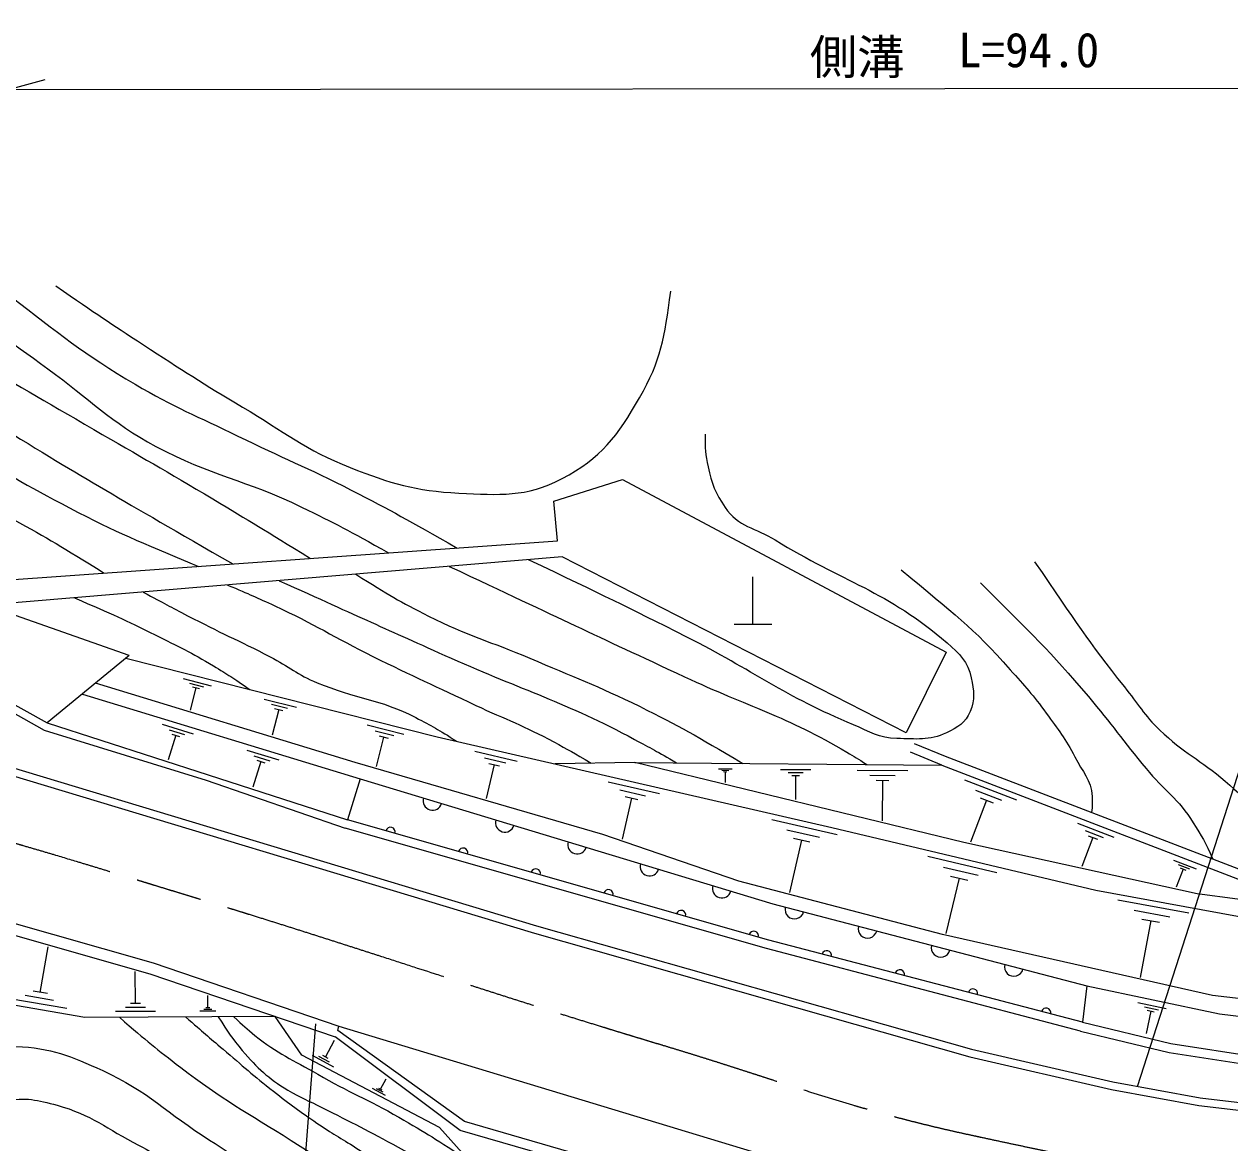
# Model space of a CAD drawing. Units: millimetres, scale not verified. Extents: x 40000 to 680000, y 20000 to 380000.
# Drawn here: x 94570 to 158384, y 259540 to 318759 of the extents above; entities that cross this region are included whole.
import ezdxf
from ezdxf.enums import TextEntityAlignment as Align

# ---------------------------------------------------------------- set-up
doc = ezdxf.new("R2010")
doc.units = ezdxf.units.MM
doc.header["$LTSCALE"] = 1000
doc.linetypes.add('CHAIN', pattern=[18.5, 12, -1.5, 3.5, -1.5])
for name, color, linetype, lineweight in [('M-BGD', 7, 'Continuous', 25), ('M-BMK', 2, 'CHAIN', 13), ('M-STR-HTXT', 7, 'Continuous', 13), ('M-STR-STRC', 7, 'Continuous', 25)]:
    doc.layers.add(name, color=color, linetype=linetype, lineweight=lineweight)
doc.styles.add('ＭＳ ゴシック', font='')
doc.styles.get('ＭＳ ゴシック').set_extended_font_data('MS Gothic')

msp = doc.modelspace()

# ---------------------------------------------------------------- linework, layer by layer
at = {"layer": 'M-BGD'}
for p, q in [((100132, 285332), (74231, 294436)), ((133145, 287000), (133145, 289500)), ((84225, 287825), (95639, 281378)), ((84375, 288095), (95798, 281772)), ((132145, 287000), (134145, 287000)), ((100132, 285332), (95798, 281772)), ((102996, 284115), (104478, 283741)), ((103329, 283873), (104070, 283686)), ((103662, 283631), (103363, 282446)), ((103477, 283678), (103848, 283585)), ((97658, 283300), (112359, 278811)), ((107280, 283034), (108977, 282606)), ((107661, 282757), (108510, 282543)), ((108043, 282480), (107700, 281122)), ((107830, 282534), (108255, 282427)), ((101880, 281697), (103515, 281198)), ((112717, 281662), (114672, 281168)), ((102598, 281120), (102198, 279812)), ((102239, 281409), (103056, 281159)), ((102393, 281183), (102802, 281058)), ((113156, 281343), (114134, 281096)), ((113596, 281024), (113201, 279459)), ((113352, 281085), (113840, 280962)), ((106349, 280332), (108056, 279811)), ((118422, 280269), (120670, 279753)), ((143137, 279539), (141488, 280222)), ((107098, 279730), (106681, 278365)), ((106723, 280031), (107577, 279771)), ((106885, 279796), (107311, 279665)), ((118932, 279915), (120056, 279657)), ((119443, 279561), (119030, 277762)), ((119162, 279626), (119724, 279497)), ((126886, 279673), (122681, 279599)), ((131318, 279337), (132041, 279331)), ((131498, 279263), (131860, 279260)), ((131588, 279190), (131769, 279188)), ((131678, 279189), (131674, 278610)), ((134605, 279309), (136200, 279296)), ((135003, 279147), (135800, 279140)), ((135201, 278985), (135599, 278982)), ((135400, 278984), (135389, 277708)), ((138662, 279276), (141334, 279254)), ((139328, 279003), (140664, 278992)), ((112359, 278811), (111681, 276646)), ((125481, 278649), (128198, 278025)), ((139660, 278733), (140327, 278728)), ((139993, 278730), (139976, 276593)), ((144338, 278755), (147098, 277694)), ((126098, 278221), (127457, 277909)), ((126715, 277794), (126216, 275619)), ((126375, 277871), (127055, 277716)), ((145506, 277673), (144657, 275465)), ((144922, 278214), (146302, 277684)), ((145161, 277805), (145851, 277540)), ((134141, 276661), (137608, 275866)), ((150320, 276456), (152237, 275719)), ((134929, 276116), (136662, 275718)), ((151131, 275704), (150542, 274171)), ((150726, 276080), (151684, 275711)), ((150892, 275796), (151371, 275612)), ((135716, 275570), (135079, 272797)), ((135282, 275670), (136149, 275471)), ((142399, 274722), (146057, 273851)), ((155395, 274505), (156595, 274043)), ((143226, 274138), (145056, 273703)), ((155903, 274034), (155534, 273073)), ((155649, 274269), (156249, 274038)), ((155753, 274091), (156053, 273976)), ((144054, 273555), (143357, 270628)), ((143597, 273664), (144511, 273446)), ((152452, 272397), (156206, 271712)), ((153322, 271850), (155199, 271508)), ((154192, 271303), (153644, 268300)), ((153723, 271389), (154662, 271218)), ((95428, 267509), (95842, 269921)), ((100458, 266917), (100449, 268609)), ((95805, 267444), (95051, 267574)), ((150807, 267849), (150592, 265924)), ((96832, 266647), (93816, 267165)), ((96130, 267078), (94622, 267337)), ((100722, 266918), (100193, 266915)), ((104292, 266681), (104288, 267347)), ((153517, 266973), (155003, 266660)), ((153858, 266746), (154600, 266590)), ((101517, 266499), (99403, 266488)), ((100988, 266708), (99930, 266703)), ((104709, 266516), (103876, 266512)), ((104500, 266598), (104084, 266596)), ((104396, 266681), (104188, 266680)), ((154198, 266519), (153948, 265331)), ((154012, 266558), (154383, 266480)), ((110514, 264081), (111002, 264977)), ((110953, 263552), (109832, 264161)), ((110734, 263816), (110173, 264121)), ((110654, 264004), (110374, 264157)), ((113431, 262377), (113723, 262926)), ((113701, 262057), (113014, 262422)), ((113566, 262217), (113222, 262399)), ((113516, 262331), (113345, 262422))]:
    msp.add_line(p, q, dxfattribs=at)
for points in [[(87142, 291307), (93018, 289290), (122793, 291403), (122597, 293516), (126236, 294650), (143367, 285512), (141245, 281252), (123049, 290559), (92558, 287994)], [(99960, 285191), (116438, 281032), (137314, 276241), (151282, 272915), (161572, 271037), (166032, 270685), (177705, 265899)], [(177705, 265899), (167323, 266186), (157464, 267334), (143169, 270568), (132397, 273398), (125198, 275863), (112086, 279680), (98352, 283870)], [(95798, 281772), (104306, 279026), (111681, 276646)], [(95639, 281378), (104213, 278738), (111555, 276206)], [(141679, 280684), (143322, 280003), (163241, 272345), (166220, 271149), (177916, 266353), (179786, 265371), (182849, 263482), (186335, 263582), (187602, 263596), (192135, 267337), (192740, 270801), (210259, 272010)], [(91880, 279597), (121577, 270636), (144616, 264100), (152112, 262374), (156741, 261518), (165617, 260472), (174889, 259914), (184362, 259769), (190194, 259965), (209168, 261323), (246940, 264605), (256658, 265486)], [(91997, 279985), (121691, 271025), (144716, 264493), (152194, 262771), (156802, 261919), (165653, 260876), (174904, 260319), (184358, 260174), (190173, 260370), (209136, 261727), (246904, 265009), (256622, 265890)], [(126886, 279673), (143137, 279539), (163058, 271880)], [(163058, 271880), (156648, 272727), (144310, 275440), (126886, 279673)], [(112359, 278811), (134198, 272192), (150807, 267849)], [(150592, 265924), (133983, 270267), (111681, 276646)], [(69405, 276079), (76069, 275400), (88067, 272870), (101396, 269062), (111230, 265723)], [(150479, 265452), (133862, 269825), (111555, 276206)], [(69344, 275482), (75976, 274807), (87923, 272288), (101217, 268489), (111037, 265155)], [(107863, 266233), (97777, 266180), (92769, 267040), (87458, 272385)], [(150807, 267849), (157837, 266371), (165531, 265432), (172444, 265015), (179539, 264937), (182720, 262974)], [(126446, 257653), (119695, 256836), (116562, 260346), (109259, 264180), (107863, 266233)], [(142934, 253176), (139238, 254056), (131100, 256833), (117875, 260668), (111167, 265485), (111230, 265723)], [(111230, 265723), (133632, 258931), (145135, 255527), (152354, 253708), (162214, 252241), (169691, 251511)], [(150592, 265924), (155262, 264805), (159824, 264097), (162953, 263778), (166410, 263426), (169587, 263227), (174050, 262972), (178096, 262926), (182513, 262972), (186345, 263082)], [(142800, 252812), (139097, 253566), (130947, 256348), (117649, 260204), (111037, 265155)], [(150479, 265452), (155168, 264329), (159762, 263616), (162904, 263296), (166370, 262942), (169558, 262743), (174034, 262487), (178096, 262441), (182523, 262487), (186359, 262597)]]:
    msp.add_lwpolyline(points, dxfattribs=at)
for centre, radius, start, end in [((116187, 277651), 500, 163.13923, 343.13923), ((120015, 276490), 500, 163.13923, 343.13923), ((113954, 275996), 250, 344.03617, 164.03617), ((117800, 274896), 250, 344.03617, 164.03617), ((123843, 275330), 500, 163.13923, 343.13923), ((121645, 273796), 250, 344.03617, 164.03617), ((127672, 274170), 500, 163.13923, 343.13923), ((131500, 273010), 500, 163.13923, 343.13923), ((125491, 272696), 250, 344.03617, 164.03617), ((129337, 271596), 250, 344.03617, 164.03617), ((135340, 271893), 500, 165.34616, 345.34616), ((133183, 270496), 250, 344.03617, 164.03617), ((139210, 270881), 500, 165.34616, 345.34616), ((143080, 269870), 500, 165.34616, 345.34616), ((137047, 269465), 250, 345.34616, 165.34616), ((140917, 268454), 250, 345.34616, 165.34616), ((146950, 268858), 500, 165.34616, 345.34616), ((144787, 267442), 250, 345.34616, 165.34616), ((148657, 266430), 250, 345.34616, 165.34616)]:
    msp.add_arc(centre, radius, start, end, dxfattribs=at)
for points, knots in [([(80846, 313073), (83732, 310342), (84482, 309597), (86910, 307478), (88241, 306316), (88962, 305634), (90353, 304544), (92444, 302905), (93684, 302078), (95831, 300514), (98052, 298895), (99125, 297712), (101543, 296405), (104413, 294856), (106321, 294630), (109251, 293197), (111080, 292303), (111711, 291983), (113863, 290769)], [0, 0, 0, 0, 1, 1, 1, 2, 2, 2, 3, 3, 3, 4, 4, 4, 5, 5, 5, 6, 6, 6, 6]), ([(74441, 312257), (76154, 310178), (76747, 309559), (78373, 307972), (80992, 305417), (82746, 304284), (85768, 302221), (88567, 300310), (90222, 299369), (93104, 297584), (97930, 294597), (99535, 293702), (105609, 290183)], [0, 0, 0, 0, 1, 1, 1, 2, 2, 2, 3, 3, 3, 4, 4, 4, 4]), ([(77989, 312486), (79950, 310240), (80510, 309572), (82293, 307869), (83805, 306426), (84637, 305584), (86323, 304348), (88192, 302979), (89415, 302476), (91410, 301296), (94074, 299720), (95583, 298865), (98257, 297305), (100718, 295870), (102111, 295090), (104556, 293627), (106587, 292412), (107232, 292018), (109730, 290476)], [0, 0, 0, 0, 1, 1, 1, 2, 2, 2, 3, 3, 3, 4, 4, 4, 5, 5, 5, 6, 6, 6, 6]), ([(84758, 312408), (87039, 310327), (87626, 309789), (89492, 308143), (91191, 306646), (92085, 305735), (93875, 304348), (96361, 302421), (97736, 301288), (100448, 299692), (102498, 298486), (103750, 297998), (105886, 296953), (108214, 295815), (109567, 295279), (111873, 294097), (114095, 292957), (114822, 292545), (117483, 291026)], [0, 0, 0, 0, 1, 1, 1, 2, 2, 2, 3, 3, 3, 4, 4, 4, 5, 5, 5, 6, 6, 6, 6]), ([(72081, 311547), (74432, 309296), (75027, 308722), (76933, 306930), (78304, 305642), (78969, 304799), (80454, 303644), (82147, 302327), (83284, 301856), (85071, 300670), (87508, 299053), (88768, 297987), (91253, 296445), (93440, 295087), (94681, 294345), (96965, 293158), (99567, 291806), (100522, 291423), (103800, 290055)], [0, 0, 0, 0, 1, 1, 1, 2, 2, 2, 3, 3, 3, 4, 4, 4, 5, 5, 5, 6, 6, 6, 6]), ([(69760, 310947), (72044, 308192), (72660, 307293), (74846, 305274), (75682, 304502), (76140, 304056), (77037, 303357), (79188, 301680), (80466, 300837), (82711, 299288), (85271, 297521), (86666, 296458), (89362, 294906), (91115, 293896), (92204, 293528), (93979, 292558), (95901, 291507), (96528, 291113), (98805, 289701)], [0, 0, 0, 0, 1, 1, 1, 2, 2, 2, 3, 3, 3, 4, 4, 4, 5, 5, 5, 6, 6, 6, 6]), ([(96250, 304904), (98474, 303370), (99061, 302969), (100893, 301774), (102917, 300453), (104058, 299722), (106136, 298487), (108329, 297184), (109452, 296213), (111829, 295285), (113978, 294446), (115275, 294045), (117580, 293936), (119730, 293834), (121131, 293701), (123038, 294699), (125093, 295773), (125991, 296973), (127146, 298983), (128289, 300970), (128454, 302144), (128790, 304617)], [0, 0, 0, 0, 1, 1, 1, 2, 2, 2, 3, 3, 3, 4, 4, 4, 5, 5, 5, 6, 6, 6, 7, 7, 7, 7]), ([(130609, 297047), (130605, 296277), (130626, 295986), (130766, 295326), (130954, 294434), (131155, 293928), (131666, 293174), (132360, 292149), (133274, 292104), (134326, 291452), (137847, 289274), (140295, 288721), (143416, 286001), (144079, 285423), (144525, 285011), (144695, 284149), (144828, 283469), (144920, 283010), (144642, 282375), (144379, 281774), (143984, 281533), (143390, 281253), (142453, 280812), (141792, 280929), (140756, 280940), (139815, 280951), (139330, 281312), (138460, 281671), (134863, 283156), (133117, 284556), (129644, 286314), (126391, 287960), (125325, 288471), (121256, 290408)], [0, 0, 0, 0, 1, 1, 1, 2, 2, 2, 3, 3, 3, 4, 4, 4, 5, 5, 5, 6, 6, 6, 7, 7, 7, 8, 8, 8, 9, 9, 9, 10, 10, 10, 11, 11, 11, 11]), ([(117073, 290057), (123130, 287202), (124652, 286481), (129520, 284211), (132872, 282647), (134931, 282113), (138108, 280220), (138525, 279972), (138680, 279895), (139166, 279572)], [0, 0, 0, 0, 1, 1, 1, 2, 2, 2, 3, 3, 3, 3]), ([(140994, 289881), (143794, 287523), (144737, 286879), (146758, 284586), (147529, 283712), (147987, 283239), (148663, 282290), (149291, 281409), (149681, 280931), (150175, 279969), (150582, 279177), (151038, 278770), (151088, 277882), (151107, 277550), (151119, 277390), (151052, 277031)], [0, 0, 0, 0, 1, 1, 1, 2, 2, 2, 3, 3, 3, 4, 4, 4, 5, 5, 5, 5]), ([(148047, 290305), (150251, 287090), (150813, 286164), (152801, 283673), (153522, 282769), (153847, 282187), (154679, 281384), (155912, 280192), (156841, 279803), (158141, 278684), (160803, 276394), (161548, 275231), (164136, 271986)], [0, 0, 0, 0, 1, 1, 1, 2, 2, 2, 3, 3, 3, 4, 4, 4, 4]), ([(108070, 289299), (112493, 287297), (113609, 286792), (117166, 285201), (120951, 283508), (123219, 282863), (126870, 280897), (127747, 280425), (128060, 280274), (129099, 279655)], [0, 0, 0, 0, 1, 1, 1, 2, 2, 2, 3, 3, 3, 3]), ([(112127, 289640), (113888, 288527), (114433, 288211), (115980, 287421), (118000, 286390), (119256, 286084), (121340, 285191), (123611, 284218), (124917, 283743), (127131, 282648), (129321, 281564), (130054, 281133), (132607, 279626)], [0, 0, 0, 0, 1, 1, 1, 2, 2, 2, 3, 3, 3, 4, 4, 4, 4]), ([(145180, 289189), (147969, 286400), (148799, 285641), (150893, 283164), (152123, 281708), (152731, 280825), (153945, 279356), (154892, 278209), (155659, 277747), (156449, 276487), (156901, 275765), (157072, 275470), (157474, 274562)], [0, 0, 0, 0, 1, 1, 1, 2, 2, 2, 3, 3, 3, 4, 4, 4, 4]), ([(100876, 288694), (102006, 288079), (102303, 287924), (103225, 287443), (104913, 286561), (105897, 286142), (107589, 285269), (108576, 284760), (109052, 284321), (110076, 283895), (112072, 283065), (113375, 283048), (115293, 282052), (116157, 281603), (116492, 281435), (117449, 280800)], [0, 0, 0, 0, 1, 1, 1, 2, 2, 2, 3, 3, 3, 4, 4, 4, 5, 5, 5, 5]), ([(105341, 289070), (106543, 288566), (106867, 288414), (107833, 287969), (109908, 287013), (110987, 286308), (113032, 285291), (115141, 284242), (116347, 283706), (118475, 282700), (120082, 281940), (121034, 281618), (122597, 280769), (123381, 280343), (123652, 280198), (124581, 279633)], [0, 0, 0, 0, 1, 1, 1, 2, 2, 2, 3, 3, 3, 4, 4, 4, 5, 5, 5, 5]), ([(97241, 288388), (99296, 287491), (99864, 287257), (101499, 286434), (102722, 285819), (103425, 285500), (104594, 284788), (105359, 284322), (105622, 284155), (106516, 283536)], [0, 0, 0, 0, 1, 1, 1, 2, 2, 2, 3, 3, 3, 3]), ([(99622, 266189), (101107, 264887), (101560, 264530), (102857, 263535), (105028, 261871), (106385, 261133), (108700, 259675), (111373, 257991), (112827, 256959), (115642, 255525), (117581, 254538), (118744, 254146), (120729, 253256), (123406, 252055), (124754, 250968), (127576, 250165), (130343, 249378), (132064, 249737), (134853, 249030), (137646, 248323), (139241, 247892), (141818, 246605), (144734, 245147), (146206, 243972), (148665, 241831), (150679, 240078), (152030, 239193), (153399, 236901), (154251, 235475), (154569, 234811), (155160, 233028)], [0, 0, 0, 0, 1, 1, 1, 2, 2, 2, 3, 3, 3, 4, 4, 4, 5, 5, 5, 6, 6, 6, 7, 7, 7, 8, 8, 8, 9, 9, 9, 10, 10, 10, 10]), ([(103118, 266208), (104074, 265373), (104321, 265160), (105100, 264496), (106133, 263616), (106697, 263105), (107766, 262270), (108642, 261587), (109144, 261217), (110062, 260589), (110850, 260051), (111321, 259795), (112128, 259285), (112933, 258776), (113356, 258444), (114189, 257981), (115256, 257388), (115904, 257151), (117006, 256625), (118145, 256080), (118800, 255810), (119927, 255242), (121731, 254333), (122621, 253585), (124466, 252764), (125470, 252317), (126052, 252105), (127100, 251773), (128236, 251413), (128882, 251234), (130048, 250990), (131745, 250636), (132727, 250609), (134430, 250286), (135644, 250056), (136342, 249965), (137508, 249556), (139361, 248906), (140264, 248218), (142020, 247339), (143963, 246366), (145131, 245962), (146976, 244817), (148532, 243851), (149368, 243236), (150750, 242035), (151881, 241052), (152517, 240487), (153480, 239339), (154278, 238389), (154664, 237797), (155271, 236714), (156104, 235228), (156262, 234542), (156836, 232645)], [0, 0, 0, 0, 1, 1, 1, 2, 2, 2, 3, 3, 3, 4, 4, 4, 5, 5, 5, 6, 6, 6, 7, 7, 7, 8, 8, 8, 9, 9, 9, 10, 10, 10, 11, 11, 11, 12, 12, 12, 13, 13, 13, 14, 14, 14, 15, 15, 15, 16, 16, 16, 17, 17, 17, 18, 18, 18, 18]), ([(104848, 266217), (105362, 265364), (105565, 265083), (106118, 264429), (106927, 263474), (107470, 262983), (108535, 262325), (109202, 261913), (109629, 261778), (110326, 261421), (111908, 260610), (112806, 260179), (114361, 259317), (116167, 258314), (117142, 257688), (118946, 256679), (121053, 255500), (122140, 254637), (124374, 253717), (125914, 253083), (126856, 252916), (128495, 252622), (129474, 252446), (130047, 252512), (131025, 252335), (133870, 251821), (135329, 250986), (138094, 250144), (139611, 249682), (140494, 249523), (141981, 248970), (144812, 247917), (146212, 246890), (148867, 245449), (150452, 244588), (151463, 244270), (152858, 243127), (153917, 242259), (154468, 241697), (155283, 240597), (156098, 239498), (156415, 238777), (156953, 237519), (157850, 235423), (157852, 234401), (158153, 231807)], [0, 0, 0, 0, 1, 1, 1, 2, 2, 2, 3, 3, 3, 4, 4, 4, 5, 5, 5, 6, 6, 6, 7, 7, 7, 8, 8, 8, 9, 9, 9, 10, 10, 10, 11, 11, 11, 12, 12, 12, 13, 13, 13, 14, 14, 14, 15, 15, 15, 15]), ([(105676, 266221), (106164, 265734), (106339, 265598), (106789, 265227), (107965, 264256), (108792, 263941), (110110, 263175), (111752, 262221), (112761, 261847), (114405, 260897), (115885, 260042), (116372, 259732), (118125, 258596)], [0, 0, 0, 0, 1, 1, 1, 2, 2, 2, 3, 3, 3, 4, 4, 4, 4]), ([(83315, 251889), (84623, 254849), (84952, 255671), (86158, 258019), (86780, 259231), (87015, 259983), (87801, 261096), (88724, 262403), (89391, 263109), (90775, 263914), (91937, 264590), (92796, 264698), (94139, 264644), (95999, 264569), (97033, 264130), (98730, 263366), (101134, 262283), (102156, 261088), (104390, 259688), (105979, 258692), (106782, 257966), (108486, 257184), (110767, 256137), (112291, 256184), (114589, 255175), (117507, 253895), (118879, 252644), (121762, 251289), (124500, 250002), (126047, 249268), (128936, 248367), (131549, 247552), (133172, 247714), (135796, 246933), (138068, 246256), (139344, 245819), (141456, 244742), (143641, 243628), (144768, 242792), (146673, 241247), (148425, 239826), (149390, 238978), (150846, 237256), (152024, 235863), (152424, 235289), (153585, 233473)], [0, 0, 0, 0, 1, 1, 1, 2, 2, 2, 3, 3, 3, 4, 4, 4, 5, 5, 5, 6, 6, 6, 7, 7, 7, 8, 8, 8, 9, 9, 9, 10, 10, 10, 11, 11, 11, 12, 12, 12, 13, 13, 13, 14, 14, 14, 15, 15, 15, 15]), ([(85101, 251097), (86009, 252497), (86243, 252869), (86953, 254018), (87986, 255689), (88344, 256767), (89510, 258348), (90267, 259376), (90687, 259998), (91701, 260774), (92359, 261278), (92764, 261606), (93579, 261765), (94633, 261970), (95281, 261812), (96317, 261530), (98125, 261039), (98963, 260288), (100621, 259417), (101757, 258821), (102323, 258359), (103464, 257774), (104792, 257094), (105557, 256743), (106960, 256235), (109987, 255138), (111832, 254965), (114837, 253809), (116079, 253332), (116729, 252940), (117863, 252244), (119171, 251442), (119727, 250737), (120993, 249871), (122508, 248833), (123288, 248034), (125036, 247471), (127446, 246695), (128970, 247106), (131479, 246767), (133212, 246532), (134208, 246474), (135887, 245984), (138656, 245176), (140064, 244266), (142564, 242828), (144508, 241710), (145487, 240889), (147194, 239437), (148992, 237907), (149914, 236887), (151185, 234898), (151540, 234344), (151689, 234140), (152046, 233451)], [0, 0, 0, 0, 1, 1, 1, 2, 2, 2, 3, 3, 3, 4, 4, 4, 5, 5, 5, 6, 6, 6, 7, 7, 7, 8, 8, 8, 9, 9, 9, 10, 10, 10, 11, 11, 11, 12, 12, 12, 13, 13, 13, 14, 14, 14, 15, 15, 15, 16, 16, 16, 17, 17, 17, 18, 18, 18, 18])]:
    msp.add_open_spline(points, degree=3, knots=knots, dxfattribs=at)
at = {"layer": 'M-BMK'}
msp.add_open_spline([(69381, 280401), (73808, 279954), (75086, 279790), (78707, 279164), (83332, 278366), (85880, 277667), (90409, 276435), (95407, 275075), (98171, 274184), (103126, 272674), (113013, 269662), (118463, 267688), (128362, 264714), (134728, 262801), (138202, 261352), (144700, 259952), (152862, 258194), (157475, 257246), (165785, 256437), (172179, 255814), (175786, 255452), (182209, 255571), (192866, 255770), (198814, 256515), (209437, 257400), (216703, 258006), (220766, 258424), (228025, 259106), (242676, 260483), (250876, 261329), (265524, 262732)], degree=3, knots=[0, 0, 0, 0, 1, 1, 1, 2, 2, 2, 3, 3, 3, 4, 4, 4, 5, 5, 5, 6, 6, 6, 7, 7, 7, 8, 8, 8, 9, 9, 9, 10, 10, 10, 10], dxfattribs=at)
at = {"layer": 'M-STR-HTXT'}
for q in [(95676, 315824), (186076, 315393)]:
    msp.add_line((93745, 315305), q, dxfattribs=at)
at = {"layer": 'M-STR-STRC'}
for p, q in [((153489, 262532), (178306, 339573)), ((109984, 265838), (107027, 227827))]:
    msp.add_line(p, q, dxfattribs=at)

# ---------------------------------------------------------------- texts
at = {"layer": 'M-STR-HTXT', "style": 'ＭＳ ゴシック'}
msp.add_text('側溝', height=1833, dxfattribs=at).set_placement((138653, 317019), align=Align.MIDDLE_CENTER)
msp.add_text('L=94.0', height=1833, dxfattribs=at).set_placement((147730, 318310), align=Align.TOP_CENTER)

doc.saveas('drawing.dxf')
